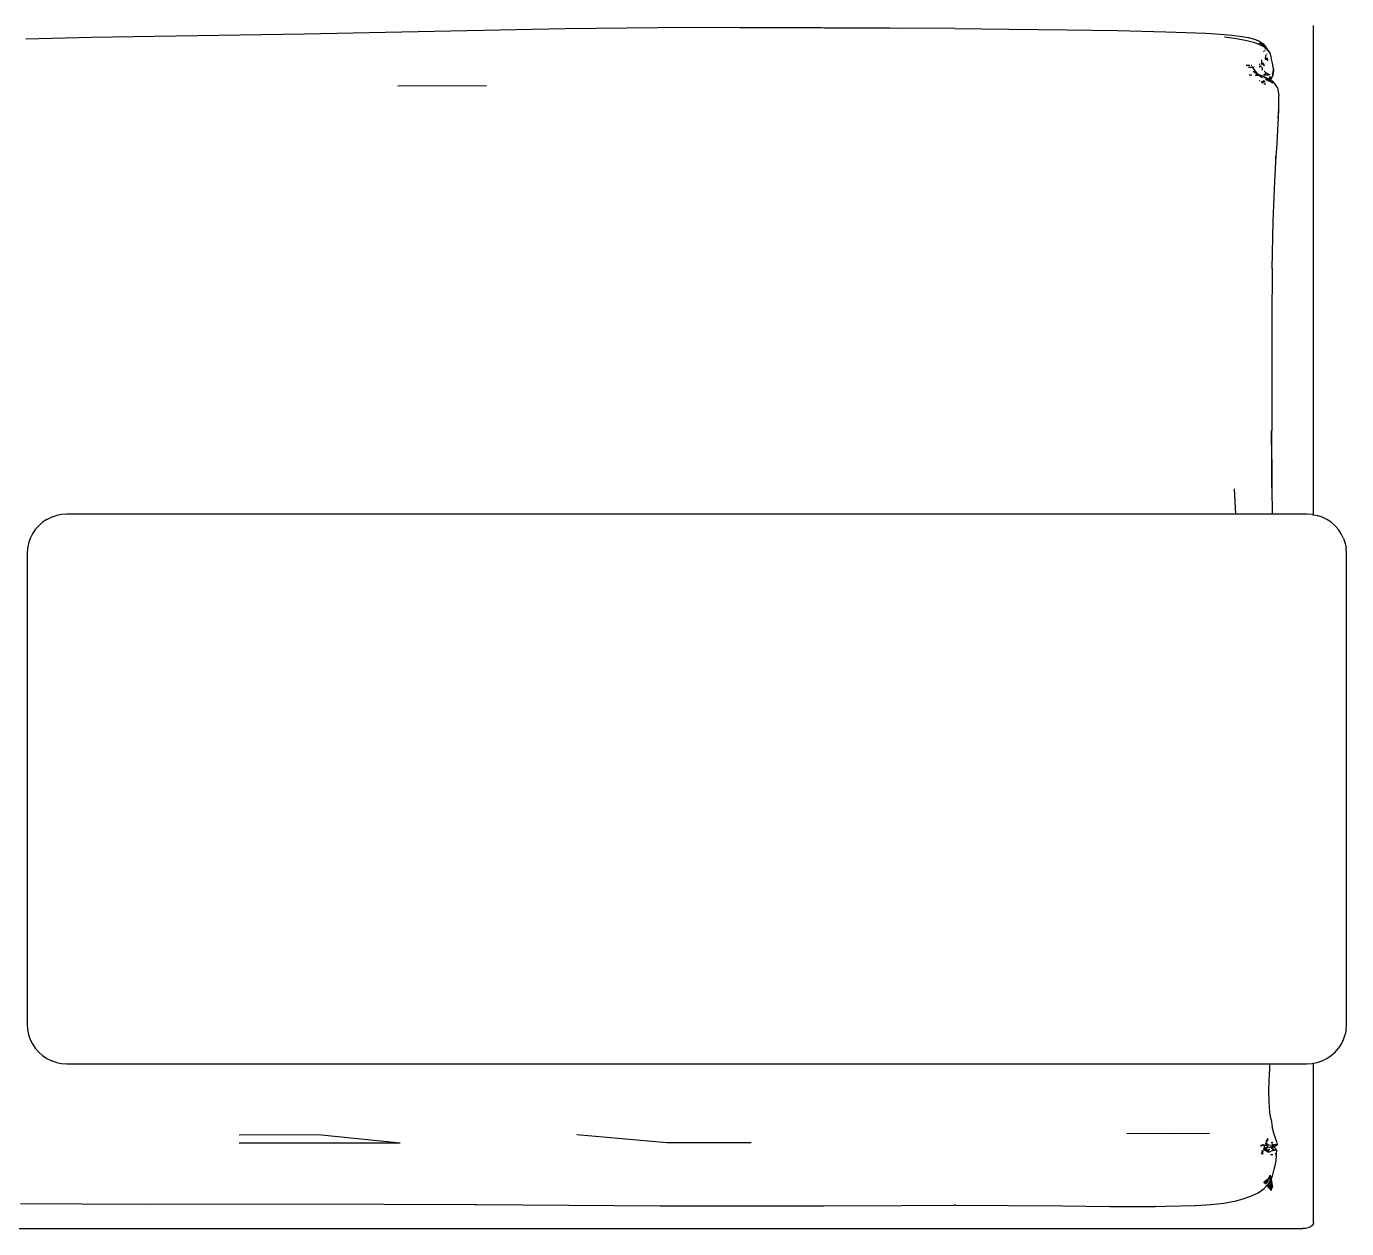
# Model space of a CAD drawing. Header units: millimetres. Extents: x -41292 to 298682, y -22072 to 33155.
# Drawn here: x 26214 to 27415, y -13139 to -12046 of the extents above; entities that cross this region are included whole.
import ezdxf

# ---------------------------------------------------------------- set-up
doc = ezdxf.new("R2010")
doc.units = ezdxf.units.MM

# ---------------------------------------------------------------- blocks, each defined once
blk = doc.blocks.new('rmfnasesx')
for p, q in [((53736.4, 3456.9), (53793.9, 3458)), ((53793.9, 3458), (53930.2, 3460.1)), ((53930.2, 3460.1), (54003.8, 3461.4)), ((54003.8, 3461.4), (54167.3, 3464.8)), ((54167.3, 3464.8), (54251.3, 3465.9)), ((54251.3, 3465.9), (54328.4, 3466.1)), ((54326.2, 3465.8), (54399.9, 3465.7)), ((54328.4, 3466.1), (54399.9, 3465.7)), ((54399.9, 3465.7), (54400.5, 3465.7)), ((54400.5, 3465.7), (54403.2, 3465.6)), ((54403.2, 3465.6), (54403.4, 3465.6)), ((54403.4, 3465.6), (54475, 3465.1)), ((54521.8, 3464.8), (54403.4, 3465.6)), ((54521.8, 3464.8), (54571.2, 3464.4)), ((54571.2, 3464.4), (54623.8, 3463.7)), ((54623.8, 3463.7), (54669.7, 3463)), ((54669.7, 3463), (54713.6, 3461.9)), ((54713.6, 3461.9), (54749.9, 3460.6)), ((54749.9, 3460.6), (54762.9, 3459.8)), ((54762.9, 3459.8), (54773.7, 3458.9)), ((54773.7, 3458.9), (54782.8, 3457.7)), ((54847.9, 3022.5), (54847.9, 3467.5)), ((53676.7, 3455.4), (53736.4, 3456.9)), ((54766.8, 3457.3), (54777.9, 3455.8)), ((54777.9, 3455.8), (54787.2, 3454)), ((54782.8, 3457.7), (54788.7, 3456.6)), ((54787.2, 3454), (54793.4, 3452.3)), ((54788.7, 3456.6), (54793.9, 3455.3)), ((54793.4, 3452.3), (54798.8, 3450.3)), ((54793.9, 3455.3), (54798.1, 3453.6)), ((54799.5, 3450.8), (54798, 3450.8)), ((54798.1, 3453.6), (54802.1, 3450.9)), ((54800.5, 3450.9), (54798.1, 3453.6)), ((54798.8, 3450.3), (54803, 3448.1)), ((54802.1, 3450.9), (54800.5, 3450.9)), ((54803, 3448.1), (54800.5, 3450.9)), ((54802.1, 3450.9), (54804.8, 3447.7)), ((54804.5, 3447.7), (54802.1, 3450.9)), ((54802.1, 3450.9), (54804.3, 3447.8)), ((54803, 3448.1), (54803.3, 3447.9)), ((54803.3, 3447.9), (54803, 3447.9)), ((54804.3, 3447.8), (54803.3, 3447.9)), ((54803.3, 3447.9), (54805.6, 3445.8)), ((54804.3, 3447.8), (54805.6, 3445.8)), ((54804.5, 3447.7), (54804.3, 3447.8)), ((54805.9, 3445.8), (54804.5, 3447.7)), ((54804.8, 3447.7), (54804.5, 3447.7)), ((54805.9, 3445.8), (54804.8, 3447.7)), ((54805.6, 3445.8), (54806.9, 3443.8)), ((54805.6, 3445.8), (54806.2, 3445.2)), ((54806.5, 3445), (54805.9, 3445.8)), ((54806.2, 3445.2), (54805.9, 3445.8)), ((54800.5, 3436.4), (54800.5, 3434.2)), ((54800.5, 3434.2), (54800.6, 3432.5)), ((54802.9, 3444.1), (54802.5, 3443.6)), ((54803.4, 3445.5), (54803.7, 3445.1)), ((54803.7, 3445.1), (54803.5, 3444.7)), ((54804.2, 3440.2), (54803.8, 3437)), ((54804.5, 3437.9), (54803.8, 3437)), ((54804.8, 3440.7), (54804.2, 3440.2)), ((54804.5, 3437.9), (54804.3, 3436.4)), ((54804.5, 3437.9), (54804.3, 3436.4)), ((54805.8, 3438.1), (54804.7, 3436.2)), ((54805.6, 3441.6), (54805.5, 3441.5)), ((54805.8, 3438.1), (54805.9, 3435.3)), ((54806.7, 3444.6), (54806.2, 3445.2)), ((54806.2, 3445.2), (54806.5, 3445)), ((54806.5, 3445), (54808.3, 3441.7)), ((54808.3, 3441.7), (54809.3, 3438.1)), ((54810.5, 3433.4), (54809.3, 3438.1)), ((54789, 3431.2), (54786.7, 3431.2)), ((54787.2, 3430.9), (54787.1, 3430.9)), ((54789.9, 3431.1), (54787.2, 3430.9)), ((54791.6, 3429.5), (54788.6, 3429.6)), ((54789.6, 3431.2), (54789, 3431.2)), ((54791.4, 3429.4), (54789.1, 3429.2)), ((54791.9, 3422.4), (54789.3, 3422.4)), ((54791.9, 3431.3), (54791.1, 3431.3)), ((54791.9, 3431.2), (54791.2, 3431.2)), ((54792.1, 3429.5), (54791.4, 3429.4)), ((54792.1, 3429.5), (54791.6, 3429.5)), ((54792.5, 3429.5), (54791.9, 3430.4)), ((54792.8, 3429.5), (54792.5, 3429.5)), ((54792.5, 3429.5), (54796.6, 3423.7)), ((54793.7, 3429.7), (54792.8, 3429.5)), ((54793.9, 3429.6), (54792.8, 3429.5)), ((54793.1, 3425.9), (54796.6, 3423.7)), ((54793.1, 3425.9), (54798.2, 3422.4)), ((54794.9, 3422.4), (54798.2, 3422.4)), ((54796.6, 3423.7), (54800, 3422.4)), ((54798.2, 3422.4), (54800, 3422.4)), ((54798.2, 3422.4), (54801.5, 3420.2)), ((54799.1, 3432.2), (54798.4, 3432)), ((54799.7, 3430.7), (54798.4, 3430.4)), ((54799.7, 3430.7), (54798.4, 3430.1)), ((54800.7, 3430), (54798.5, 3429.8)), ((54800.1, 3430.8), (54799.7, 3430.7)), ((54800.2, 3430.7), (54799.7, 3430.7)), ((54800, 3422.4), (54802.1, 3421.6)), ((54800.6, 3432.5), (54800.1, 3432.4)), ((54801.9, 3432.9), (54800.6, 3432.5)), ((54800.6, 3432.5), (54800.7, 3432.2)), ((54800.9, 3429.8), (54801.1, 3427.5)), ((54801.1, 3427.5), (54801, 3426.6)), ((54801.8, 3432.2), (54801.5, 3431.7)), ((54801.8, 3432.2), (54801.7, 3431.6)), ((54802.3, 3432.9), (54801.8, 3432.2)), ((54801.9, 3432.9), (54801.8, 3432.2)), ((54802.1, 3433.6), (54801.9, 3432.9)), ((54802.3, 3432.9), (54801.9, 3432.9)), ((54803, 3432), (54801.9, 3431.5)), ((54802.4, 3433), (54802.3, 3432.9)), ((54802.5, 3432.8), (54802.3, 3432.9)), ((54802.5, 3432.9), (54802.3, 3432.9)), ((54803.2, 3431.6), (54802.3, 3431.3)), ((54806.8, 3422.4), (54802.5, 3422.4)), ((54802.7, 3431.2), (54803.2, 3431.6)), ((54803.5, 3422.6), (54802.7, 3422.6)), ((54803.7, 3425.8), (54803.1, 3425.7)), ((54803.8, 3424.8), (54803.5, 3422.6)), ((54803.9, 3422.6), (54803.5, 3422.6)), ((54803.9, 3425.5), (54803.9, 3425.3)), ((54804.3, 3425.1), (54803.9, 3422.6)), ((54806.8, 3422.4), (54803.9, 3422.6)), ((54804, 3425.3), (54804.3, 3425.1)), ((54804.3, 3425.1), (54806.9, 3423.4)), ((54806.9, 3423.4), (54806.8, 3422.4)), ((54806.9, 3423.4), (54808.1, 3422.7)), ((54811.1, 3424.9), (54810, 3423.2)), ((54811.5, 3428.3), (54810.5, 3433.4)), ((54811.1, 3424.9), (54810.7, 3421.4)), ((54810.7, 3421.4), (54811.2, 3423.8)), ((54811.1, 3423.3), (54810.7, 3421.4)), ((54811.5, 3428.3), (54811.1, 3424.9)), ((54811.3, 3425.1), (54811.1, 3424.9)), ((54811.1, 3423.3), (54811.2, 3423.8)), ((54811.2, 3423.8), (54811.5, 3425.6)), ((54811.2, 3423.8), (54811.3, 3425.1)), ((54811.3, 3425.1), (54811.5, 3428.3)), ((54811.5, 3425.6), (54811.3, 3425.1)), ((54811.5, 3428.3), (54811.5, 3425.6)), ((54015, 3412.7), (54095.7, 3413)), ((54799.1, 3417.3), (54798.5, 3416.9)), ((54800.2, 3415.9), (54800.5, 3416.2)), ((54800.5, 3416.2), (54801.8, 3416.9)), ((54800.5, 3416.2), (54801.8, 3416.3)), ((54801.2, 3415.5), (54800.8, 3415.4)), ((54801, 3415.3), (54801.2, 3415.5)), ((54801.1, 3415.4), (54801, 3415.3)), ((54802.5, 3415.8), (54801.1, 3415.4)), ((54801.2, 3415.5), (54801.8, 3416.3)), ((54802.4, 3415.9), (54801.2, 3415.5)), ((54802, 3416.8), (54801.5, 3416.5)), ((54802.4, 3416.8), (54801.5, 3416.5)), ((54801.5, 3416.5), (54801.8, 3416.3)), ((54801.9, 3416.9), (54801.8, 3416.9)), ((54801.8, 3416.3), (54802.4, 3415.9)), ((54802.1, 3421.6), (54805, 3419.5)), ((54802.1, 3421.6), (54807.4, 3418.7)), ((54802.4, 3415.9), (54802.5, 3415.8)), ((54803.8, 3416.3), (54802.5, 3415.9)), ((54802.5, 3415.8), (54802.5, 3415.9)), ((54802.6, 3417.2), (54803.1, 3417.5)), ((54803.1, 3417.5), (54802.6, 3417.2)), ((54803.1, 3417.4), (54802.6, 3417.2)), ((54803.9, 3414.3), (54802.7, 3414.2)), ((54803.3, 3417.1), (54803, 3417)), ((54803.7, 3416.3), (54803.1, 3416.1)), ((54804.6, 3414.3), (54803.9, 3414.3)), ((54805.7, 3419), (54804.4, 3418.3)), ((54804.6, 3418.2), (54805.6, 3418.7)), ((54804.9, 3418.2), (54804.7, 3418.1)), ((54804.9, 3418.2), (54804.7, 3418.1)), ((54806, 3418.7), (54804.9, 3418.2)), ((54805.6, 3418.7), (54804.9, 3418.2)), ((54805, 3419.5), (54805.7, 3419)), ((54806.9, 3418), (54805.4, 3417.6)), ((54805.9, 3418.8), (54805.6, 3418.7)), ((54805.7, 3419), (54805.9, 3418.8)), ((54805.9, 3418.8), (54806, 3418.7)), ((54806, 3418.7), (54806.9, 3418)), ((54806.2, 3417.1), (54806.8, 3417.4)), ((54806.2, 3417.1), (54806.8, 3417.3)), ((54806.8, 3417.4), (54807.2, 3417.8)), ((54807.5, 3417.6), (54806.8, 3417.3)), ((54806.8, 3417.4), (54807.5, 3417.6)), ((54806.8, 3417.3), (54806.8, 3417.4)), ((54806.9, 3418), (54807.4, 3418.7)), ((54806.9, 3418), (54807.2, 3417.8)), ((54807.8, 3419.6), (54807.2, 3419.3)), ((54807.8, 3419.6), (54807.2, 3419.3)), ((54807.2, 3417.8), (54807.5, 3418.4)), ((54807.2, 3417.8), (54807.5, 3417.6)), ((54808.6, 3420.8), (54807.4, 3420.1)), ((54807.4, 3418.7), (54807.8, 3419.6)), ((54807.4, 3418.7), (54808.7, 3418)), ((54808.7, 3418), (54807.5, 3417.6)), ((54807.5, 3417.6), (54807.5, 3417.6)), ((54807.5, 3417.6), (54810.6, 3415.3)), ((54807.8, 3418.8), (54808.5, 3419.9)), ((54807.9, 3419.6), (54807.8, 3419.6)), ((54807.9, 3419.6), (54808.6, 3420.8)), ((54808.5, 3419.9), (54807.9, 3419.6)), ((54808.6, 3420.8), (54809.4, 3419.3)), ((54809.1, 3418.2), (54808.7, 3418)), ((54808.7, 3418), (54810.2, 3417.2)), ((54809.1, 3418.2), (54810.7, 3421.4)), ((54809.4, 3419.3), (54809.1, 3418.2)), ((54810.2, 3417.2), (54813, 3414)), ((54810.6, 3415.3), (54810.5, 3415.2)), ((54815.1, 3411.1), (54813, 3414)), ((54815.1, 3411.1), (54816.4, 3403.7)), ((54816.2, 3394.4), (54816.4, 3403.7)), ((54815.8, 3383.4), (54816.2, 3391.6)), ((54815.9, 3383.5), (54816.2, 3391.6)), ((54816.3, 3394.1), (54816.2, 3394.4)), ((54816.2, 3391.6), (54816.3, 3394.1)), ((54815.4, 3372.7), (54815.9, 3383.5)), ((54814.7, 3359.9), (54815.4, 3372.7)), ((54813.8, 3348.5), (54814.7, 3359.9)), ((54813.2, 3337.5), (54813.5, 3344)), ((54813.5, 3344), (54813.7, 3348.6)), ((54813.5, 3344), (54813.8, 3348.5)), ((54811.3, 3289.5), (54812.6, 3326)), ((54812.6, 3326), (54813.2, 3337.5)), ((54810.4, 3246.5), (54811.3, 3289.5)), ((54810.4, 3246.5), (54810.1, 3199.9)), ((54810.1, 3199.9), (54810.1, 3099.1)), ((54809.7, 3098.9), (54809.9, 3047.3)), ((54810, 3072.2), (54809.7, 3098.9)), ((54810, 3072.2), (54810.1, 3099.1)), ((54809.9, 3047.3), (54810, 3072.2)), ((54810.2, 3047.2), (54810, 3072.2)), ((54777.3, 3023), (54775.9, 3046.1)), ((54810.5, 3023), (54810.2, 3047.2)), ((53688.5, 3012.5), (53692, 3015.6)), ((53695.9, 3018.2), (53692, 3015.6)), ((53695.9, 3018.2), (53700.1, 3020.3)), ((53700.1, 3020.3), (53704.6, 3021.8)), ((53709.2, 3022.7), (53704.6, 3021.8)), ((53713.9, 3023), (53709.2, 3022.7)), ((54777.3, 3023), (53713.9, 3023)), ((54810.5, 3023), (54777.3, 3023)), ((54842, 3023), (54810.5, 3023)), ((54846.7, 3022.7), (54842, 3023)), ((54846.7, 3022.7), (54847.9, 3022.5)), ((54847.9, 3022.5), (54851.3, 3021.8)), ((54855.8, 3020.3), (54851.3, 3021.8)), ((54860, 3018.2), (54855.8, 3020.3)), ((54863.9, 3015.6), (54860, 3018.2)), ((54867.4, 3012.5), (54863.9, 3015.6)), ((53682.8, 3005.1), (53680.7, 3000.9)), ((53685.4, 3009), (53682.8, 3005.1)), ((53688.5, 3012.5), (53685.4, 3009)), ((54870.5, 3009), (54867.4, 3012.5)), ((54873.1, 3005.1), (54870.5, 3009)), ((54875.2, 3000.9), (54873.1, 3005.1)), ((53678.3, 2991.8), (53677.9, 2987.1)), ((53679.2, 2996.4), (53678.3, 2991.8)), ((53680.7, 3000.9), (53679.2, 2996.4)), ((54875.2, 3000.9), (54876.7, 2996.4)), ((54876.7, 2996.4), (54877.6, 2991.8)), ((54877.9, 2987.1), (54877.6, 2991.8)), ((53677.9, 2987.1), (53677.9, 2558.9)), ((54877.9, 2558.9), (54877.9, 2987.1)), ((53677.9, 2558.9), (53678.3, 2554.2)), ((54877.6, 2554.2), (54877.9, 2558.9)), ((53678.3, 2554.2), (53679.2, 2549.6)), ((53679.2, 2549.6), (53680.7, 2545.2)), ((54875.2, 2545.2), (54876.7, 2549.6)), ((54877.6, 2554.2), (54876.7, 2549.6)), ((53680.7, 2545.2), (53682.8, 2541)), ((53682.8, 2541), (53685.4, 2537.1)), ((53685.4, 2537.1), (53688.5, 2533.5)), ((53688.5, 2533.5), (53692, 2530.4)), ((54863.9, 2530.4), (54867.4, 2533.5)), ((54867.4, 2533.5), (54870.5, 2537.1)), ((54873.1, 2541), (54870.5, 2537.1)), ((54875.2, 2545.2), (54873.1, 2541)), ((53692, 2530.4), (53695.9, 2527.8)), ((53695.9, 2527.8), (53700.1, 2525.7)), ((53704.6, 2524.2), (53700.1, 2525.7)), ((53704.6, 2524.2), (53709.2, 2523.3)), ((53709.2, 2523.3), (53713.9, 2523)), ((53713.9, 2523), (54808.1, 2523)), ((54808, 2518.3), (54808.1, 2523)), ((54808.1, 2523), (54842, 2523)), ((54842, 2523), (54846.7, 2523.3)), ((54846.7, 2523.3), (54847.9, 2523.6)), ((54847.9, 2523.6), (54851.3, 2524.2)), ((54847.9, 2378.5), (54847.9, 2523.6)), ((54851.3, 2524.2), (54855.8, 2525.7)), ((54855.8, 2525.7), (54860, 2527.8)), ((54860, 2527.8), (54863.9, 2530.4)), ((54807.6, 2507.8), (54808, 2518.3)), ((54807.3, 2497.9), (54807.6, 2507.8)), ((54807.4, 2488.2), (54807.3, 2497.9)), ((54808.2, 2478.5), (54807.4, 2488.2)), ((54809.2, 2472.2), (54808.2, 2478.5)), ((54809.2, 2472.2), (54810.4, 2465.5)), ((54811.9, 2459.8), (54810.4, 2465.5)), ((53870.7, 2450.9), (54017.3, 2451)), ((53870.8, 2458.3), (53942.8, 2458.6)), ((53942.8, 2458.6), (54017.3, 2451)), ((54177.9, 2458.5), (54259.8, 2451.3)), ((54259.8, 2451.3), (54336.3, 2451.5)), ((54678.2, 2459.7), (54717, 2459.5)), ((54717, 2459.5), (54753.4, 2459.7)), ((54799.9, 2448.5), (54802.2, 2449.4)), ((54804.7, 2449.7), (54803.9, 2449.5)), ((54804.1, 2450), (54804.6, 2450.2)), ((54804.3, 2451), (54804.6, 2450.2)), ((54805.4, 2451.2), (54804.4, 2451.3)), ((54804.6, 2451.9), (54804.7, 2452.2)), ((54804.6, 2450.2), (54805.8, 2450.7)), ((54804.6, 2450.2), (54804.7, 2449.7)), ((54806.3, 2450), (54804.7, 2449.7)), ((54804.7, 2449.7), (54804.9, 2449.1)), ((54804.8, 2452.2), (54806.3, 2454.9)), ((54806.3, 2454.9), (54805.7, 2452.4)), ((54806.2, 2448.7), (54806.6, 2449.7)), ((54810.8, 2451.2), (54809.4, 2451.1)), ((54810.8, 2451.1), (54809.6, 2450.8)), ((54810.4, 2449.8), (54815.1, 2449.4)), ((54810.4, 2449.8), (54810.9, 2448.9)), ((54815.1, 2449.4), (54811.4, 2448.9)), ((54811.7, 2447.3), (54815.1, 2449.4)), ((54813.4, 2455.2), (54811.9, 2459.8)), ((54814.5, 2451.9), (54813.4, 2455.2)), ((54815.1, 2449.4), (54814.5, 2451.9)), ((54802.6, 2449.2), (54799.9, 2448.5)), ((54803.3, 2448.6), (54799.9, 2448.5)), ((54799.9, 2448.5), (54800.1, 2447.6)), ((54800.6, 2440.9), (54801.1, 2442.4)), ((54800.8, 2444.2), (54801.1, 2442.4)), ((54800.9, 2440.8), (54801.3, 2441.5)), ((54801.1, 2442.4), (54801.9, 2444.5)), ((54801.1, 2442.4), (54801.3, 2441.5)), ((54801.1, 2440.7), (54801.4, 2441.1)), ((54801.3, 2441.5), (54802.3, 2443.4)), ((54801.3, 2441.5), (54801.4, 2441.1)), ((54801.4, 2441.1), (54801.9, 2442)), ((54801.4, 2441.1), (54801.5, 2440.6)), ((54802.6, 2444.8), (54803.7, 2448.5)), ((54802.6, 2444.8), (54803.2, 2445.2)), ((54802.6, 2444.8), (54802.9, 2444.6)), ((54802.9, 2444.6), (54803.2, 2445.2)), ((54802.9, 2444.6), (54803.4, 2444.4)), ((54803.2, 2448.4), (54803.3, 2448.6)), ((54803.2, 2445.2), (54804.3, 2447.3)), ((54803.2, 2445.2), (54804.7, 2446.3)), ((54803.3, 2448.6), (54803.3, 2448.7)), ((54803.5, 2448.6), (54803.3, 2448.6)), ((54803.4, 2444.4), (54804.3, 2445.8)), ((54803.4, 2444.4), (54804.3, 2444)), ((54806.2, 2448.7), (54803.7, 2448.6)), ((54804.3, 2444), (54804.8, 2445.2)), ((54804.3, 2444), (54805.9, 2443.2)), ((54804.7, 2446.4), (54804.8, 2446.5)), ((54804.8, 2446.4), (54804.7, 2446.4)), ((54804.7, 2446.3), (54804.8, 2446.4)), ((54804.7, 2446.4), (54804.7, 2446.3)), ((54804.7, 2446.3), (54804.8, 2445.2)), ((54804.8, 2446.4), (54805.3, 2446.5)), ((54804.8, 2446.4), (54804.8, 2446.4)), ((54804.8, 2445.2), (54805.2, 2446.2)), ((54804.8, 2445.2), (54804.8, 2444.6)), ((54806.6, 2444.3), (54804.9, 2444.5)), ((54805.3, 2446.5), (54806.2, 2448.7)), ((54805.3, 2446.5), (54808.8, 2447.3)), ((54807.8, 2445.4), (54805.9, 2443.2)), ((54805.9, 2443.2), (54806.9, 2442.7)), ((54810.9, 2448.9), (54806.2, 2448.7)), ((54806.9, 2442.7), (54811.2, 2444.3)), ((54808.8, 2440.2), (54808.6, 2440.2)), ((54808.8, 2447.3), (54809.7, 2447.3)), ((54810.9, 2440.1), (54808.8, 2440.2)), ((54809.3, 2446.9), (54809.4, 2447)), ((54809.6, 2446.9), (54809.3, 2446.9)), ((54809.3, 2446.9), (54810.3, 2446.5)), ((54809.3, 2446.9), (54809.8, 2446.4)), ((54809.8, 2446.4), (54809.5, 2446.4)), ((54809.7, 2447.3), (54811.1, 2448.6)), ((54809.7, 2447.3), (54810.7, 2447.3)), ((54810.3, 2446.5), (54809.8, 2446.4)), ((54809.8, 2446.4), (54812.1, 2444.5)), ((54810.4, 2446.6), (54810.3, 2446.5)), ((54812.1, 2444.5), (54810.3, 2446.5)), ((54811.2, 2448.4), (54810.7, 2447.3)), ((54810.7, 2447.3), (54811.7, 2447.3)), ((54811.4, 2448.9), (54810.9, 2448.9)), ((54810.9, 2448.9), (54811.1, 2448.6)), ((54811.1, 2448.6), (54811.4, 2448.9)), ((54811.1, 2448.6), (54811.2, 2448.4)), ((54811.4, 2448.9), (54811.2, 2448.4)), ((54811.2, 2448.4), (54811.7, 2447.3)), ((54811.2, 2444.3), (54812.1, 2444.5)), ((54814.3, 2444.8), (54811.7, 2447.3)), ((54812.1, 2444.5), (54812.3, 2444.5)), ((54813.1, 2444.7), (54812.3, 2444.5)), ((54812.3, 2444.5), (54813.1, 2444.6)), ((54814.3, 2444.8), (54813.1, 2444.7)), ((54813.1, 2444.6), (54814.3, 2444.8)), ((54813.1, 2444.6), (54813.1, 2444.7)), ((54813.7, 2441.9), (54814, 2440.5)), ((54814, 2439.7), (54813.7, 2441.5)), ((54813.9, 2434.8), (54814.2, 2440)), ((54814.3, 2444.8), (54814, 2440.5)), ((54814, 2440.5), (54814, 2439.7)), ((54814, 2440.5), (54814.2, 2440)), ((54810.5, 2421.1), (54812.1, 2427)), ((54812.1, 2427), (54812.6, 2429.3)), ((54812.6, 2429.3), (54813.9, 2434.8)), ((54802.5, 2415.4), (54802.9, 2414.9)), ((54802.7, 2415.6), (54802.8, 2415.5)), ((54802.7, 2415.6), (54802.8, 2415.5)), ((54802.7, 2415.5), (54802.8, 2415.3)), ((54803.2, 2415), (54802.8, 2415.7)), ((54802.8, 2415.5), (54803.2, 2415)), ((54802.8, 2415.5), (54802.8, 2415.3)), ((54802.8, 2415.3), (54803.5, 2414.5)), ((54802.8, 2415.3), (54802.9, 2414.8)), ((54803.8, 2414.9), (54803.2, 2416)), ((54803.5, 2414.5), (54803.2, 2415)), ((54803.2, 2415), (54803.8, 2414.5)), ((54803.5, 2414.5), (54803.2, 2414.6)), ((54803.6, 2414.5), (54803.4, 2414.5)), ((54803.5, 2416.3), (54803.8, 2414.9)), ((54803.8, 2414.5), (54803.5, 2414.5)), ((54803.6, 2414.5), (54803.5, 2414.5)), ((54803.6, 2414.4), (54803.5, 2414.4)), ((54803.8, 2414.5), (54803.6, 2414.5)), ((54803.8, 2414.5), (54803.6, 2414.4)), ((54803.6, 2414.4), (54803.6, 2414.5)), ((54803.6, 2414.3), (54803.6, 2414.4)), ((54803.6, 2414.3), (54803.7, 2414.3)), ((54803.7, 2416.4), (54804, 2414.5)), ((54803.7, 2414.3), (54803.8, 2414.2)), ((54804.4, 2416.3), (54803.8, 2416.5)), ((54804, 2414.5), (54803.8, 2414.9)), ((54803.8, 2414.9), (54803.9, 2414.5)), ((54803.9, 2414.5), (54803.8, 2414.4)), ((54803.8, 2414.4), (54803.8, 2414.5)), ((54803.8, 2414.5), (54803.9, 2414.3)), ((54803.8, 2414.2), (54803.9, 2414.1)), ((54804, 2414.5), (54803.9, 2414.5)), ((54803.9, 2414.5), (54803.9, 2414.4)), ((54803.9, 2414.4), (54803.9, 2414.3)), ((54804, 2414.4), (54803.9, 2414.4)), ((54803.9, 2414.3), (54803.9, 2414.1)), ((54803.9, 2414.3), (54804, 2414.2)), ((54803.9, 2414.1), (54803.9, 2414.1)), ((54803.9, 2414.1), (54804, 2414.1)), ((54804, 2414.4), (54804, 2414.5)), ((54804, 2414.2), (54804, 2414.4)), ((54804.5, 2414.2), (54804, 2414.4)), ((54804, 2414.2), (54804.2, 2414)), ((54804, 2414.1), (54804, 2414.2)), ((54804, 2414.1), (54804.2, 2414)), ((54804.2, 2414), (54804.5, 2414.2)), ((54804.2, 2413.9), (54804.2, 2414)), ((54804.2, 2414), (54804.3, 2413.8)), ((54804.3, 2417), (54804.8, 2416)), ((54804.4, 2416.3), (54805.2, 2415.3)), ((54804.9, 2415.8), (54804.4, 2416.3)), ((54804.8, 2416), (54804.4, 2416.3)), ((54805.9, 2415.7), (54804.5, 2417.1)), ((54804.5, 2414.2), (54805.3, 2415.1)), ((54805.7, 2415.4), (54804.8, 2416)), ((54804.8, 2416), (54804.9, 2415.8)), ((54806, 2415.7), (54804.9, 2417.4)), ((54805.5, 2415.3), (54804.9, 2415.8)), ((54804.9, 2415.8), (54805.2, 2415.3)), ((54806.2, 2416.1), (54805.1, 2417.6)), ((54805.2, 2415.3), (54805.4, 2415.1)), ((54805.2, 2415.3), (54805.3, 2415.1)), ((54805.3, 2415.1), (54805.4, 2415.1)), ((54805.4, 2415.1), (54805.5, 2415.3)), ((54805.5, 2415.3), (54805.7, 2415.4)), ((54805.6, 2418.1), (54806.3, 2416.7)), ((54805.7, 2415.4), (54805.9, 2415.7)), ((54805.8, 2418.3), (54806.4, 2417)), ((54805.9, 2415.7), (54806, 2415.7)), ((54806, 2415.7), (54806.2, 2415.9)), ((54806.2, 2416.1), (54806.3, 2416.7)), ((54806.2, 2415.9), (54806.2, 2416.1)), ((54806.3, 2416), (54806.2, 2416.1)), ((54806.2, 2415.9), (54806.3, 2416)), ((54806.3, 2415.7), (54806.2, 2415.9)), ((54806.3, 2416.7), (54806.4, 2417)), ((54806.3, 2416.7), (54806.5, 2416.4)), ((54806.5, 2416.4), (54806.3, 2416.7)), ((54806.3, 2416), (54806.4, 2416.2)), ((54806.4, 2417), (54806.6, 2418.2)), ((54806.4, 2417), (54806.6, 2416.6)), ((54806.5, 2413.2), (54806.9, 2413.9)), ((54806.6, 2418.2), (54807, 2418.9)), ((54806.6, 2418.2), (54807.1, 2418.5)), ((54806.6, 2418.2), (54806.9, 2417.7)), ((54806.6, 2418.2), (54807.1, 2418.1)), ((54806.8, 2417.4), (54806.6, 2418.2)), ((54806.9, 2413.9), (54806.6, 2414.7)), ((54806.9, 2419.2), (54807, 2418.9)), ((54806.9, 2413.9), (54808.3, 2416)), ((54809.2, 2407.8), (54806.9, 2413.9)), ((54807, 2418.9), (54807.1, 2419.2)), ((54807, 2418.9), (54807.1, 2418.5)), ((54807.1, 2419.4), (54807.2, 2419.2)), ((54807.1, 2419.2), (54807.1, 2419.3)), ((54807.3, 2418.8), (54807.1, 2419.2)), ((54807.1, 2419.2), (54807.2, 2419.2)), ((54807.1, 2418.5), (54807.2, 2418.5)), ((54807.1, 2418.5), (54807.2, 2418.4)), ((54807.2, 2419.2), (54807.4, 2419.6)), ((54807.2, 2419.2), (54807.3, 2418.9)), ((54807.5, 2419.6), (54807.5, 2419.7)), ((54807.7, 2420.2), (54807.8, 2420.4)), ((54807.8, 2420.4), (54808.5, 2421.7)), ((54807.8, 2420.6), (54807.8, 2420.4)), ((54807.8, 2420.4), (54808.4, 2418.3)), ((54808.1, 2419), (54807.9, 2419.1)), ((54808, 2418.9), (54808.1, 2419)), ((54808.1, 2419), (54808.1, 2418.8)), ((54808.1, 2418.8), (54808.1, 2418.7)), ((54808.3, 2416.8), (54808.2, 2416.7)), ((54808.2, 2416.6), (54808.2, 2416.7)), ((54808.3, 2416.6), (54808.2, 2416.7)), ((54808.2, 2416.7), (54808.3, 2416.6)), ((54808.2, 2416.7), (54808.2, 2416.7)), ((54808.2, 2416.6), (54808.2, 2416.6)), ((54808.3, 2416), (54808.2, 2416.6)), ((54808.2, 2416.6), (54808.4, 2416.2)), ((54808.3, 2416.9), (54808.4, 2416.6)), ((54808.3, 2416.5), (54808.3, 2416.6)), ((54808.4, 2416.4), (54808.3, 2416.5)), ((54808.4, 2416.1), (54808.3, 2416.1)), ((54808.3, 2416.1), (54808.4, 2415.7)), ((54808.3, 2416), (54808.3, 2416.1)), ((54808.4, 2415.3), (54808.3, 2416)), ((54808.5, 2421.7), (54808.4, 2418.3)), ((54808.4, 2418.3), (54808.4, 2418.1)), ((54808.4, 2418.3), (54808.6, 2417.8)), ((54808.4, 2417), (54808.4, 2416.6)), ((54808.4, 2416.6), (54808.4, 2416.4)), ((54808.4, 2416.2), (54808.7, 2416.6)), ((54808.4, 2416.3), (54808.4, 2416.4)), ((54808.4, 2416.2), (54808.4, 2416.3)), ((54808.4, 2416.3), (54808.4, 2416.2)), ((54808.4, 2416.1), (54808.4, 2416.2)), ((54808.4, 2416.2), (54808.5, 2416.1)), ((54808.4, 2416.2), (54808.4, 2416.1)), ((54808.4, 2416.1), (54808.4, 2416.2)), ((54808.4, 2416.1), (54808.4, 2416.1)), ((54808.6, 2415.6), (54808.4, 2416.1)), ((54808.4, 2415.7), (54808.4, 2415.3)), ((54808.4, 2415.3), (54808.4, 2415.3)), ((54808.4, 2414.8), (54808.4, 2415.3)), ((54808.5, 2414), (54808.4, 2414.8)), ((54808.4, 2414.8), (54808.8, 2414.1)), ((54808.7, 2417.6), (54808.5, 2421.7)), ((54808.5, 2421.7), (54809.2, 2417.9)), ((54808.9, 2417), (54808.5, 2421.7)), ((54808.5, 2416.1), (54808.5, 2416)), ((54808.5, 2416), (54808.6, 2415.6)), ((54808.7, 2415.5), (54808.5, 2416)), ((54808.5, 2414), (54808.6, 2413.8)), ((54808.6, 2417.2), (54808.7, 2416.9)), ((54808.8, 2415.3), (54808.6, 2415.6)), ((54808.6, 2415.6), (54808.8, 2415)), ((54808.6, 2413.8), (54808.9, 2412.8)), ((54808.6, 2412.9), (54808.6, 2413.8)), ((54808.7, 2417.3), (54808.8, 2416.9)), ((54808.7, 2416.9), (54808.7, 2417.3)), ((54808.7, 2416.7), (54808.8, 2416.9)), ((54808.7, 2416.9), (54808.7, 2416.7)), ((54808.7, 2416.6), (54808.7, 2416.9)), ((54808.7, 2416.6), (54808.7, 2416.7)), ((54808.7, 2416.7), (54808.9, 2416.1)), ((54808.7, 2415.5), (54808.7, 2416.6)), ((54808.8, 2415.3), (54808.7, 2415.5)), ((54808.7, 2415.5), (54808.7, 2415.5)), ((54809, 2414.9), (54808.7, 2415.5)), ((54808.8, 2416.9), (54808.9, 2417)), ((54808.8, 2416.9), (54808.9, 2416.7)), ((54808.8, 2415), (54808.8, 2415.3)), ((54809.1, 2414.5), (54808.8, 2415.3)), ((54808.8, 2414.1), (54808.8, 2415)), ((54808.8, 2415), (54809.1, 2413.5)), ((54808.8, 2414.1), (54809.1, 2413.5)), ((54808.9, 2412.8), (54808.8, 2414.1)), ((54808.9, 2417), (54809.2, 2417.9)), ((54808.9, 2416.7), (54808.9, 2417)), ((54808.9, 2416.7), (54810.2, 2412.2)), ((54808.9, 2416.1), (54808.9, 2416.7)), ((54808.9, 2416.1), (54810.2, 2412.2)), ((54809, 2414.9), (54808.9, 2416.1)), ((54809, 2414.8), (54809, 2414.9)), ((54809.1, 2414.5), (54809, 2414.8)), ((54810.2, 2412.2), (54809, 2414.8)), ((54809.1, 2413.5), (54809.1, 2414.5)), ((54810, 2412.2), (54809.1, 2414.5)), ((54809.1, 2413.5), (54809.2, 2413.4)), ((54809.2, 2417.9), (54810.5, 2421.1)), ((54809.2, 2417.9), (54810.7, 2410.6)), ((54809.2, 2413.4), (54809.2, 2413.4)), ((54809.2, 2413.4), (54809.8, 2412.3)), ((54809.2, 2412.5), (54809.2, 2413.4)), ((54809.2, 2413.4), (54809.4, 2412.4)), ((54784.9, 2400.5), (54791.6, 2402.9)), ((54791.6, 2402.9), (54797.4, 2405.7)), ((54797.4, 2405.7), (54802.9, 2409.5)), ((54802.9, 2409.5), (54805.5, 2412.2)), ((54805, 2412.7), (54805.5, 2412.2)), ((54805.1, 2412.8), (54805.6, 2412.3)), ((54805.5, 2412.2), (54805.6, 2412.3)), ((54805.5, 2412.2), (54809.2, 2407.8)), ((54805.6, 2412.3), (54806.5, 2413.2)), ((54805.6, 2412.3), (54809.2, 2407.8)), ((54808.7, 2412.8), (54808.6, 2412.9)), ((54808.6, 2412.9), (54808.6, 2412.9)), ((54808.7, 2412.8), (54808.6, 2412.9)), ((54808.7, 2412.8), (54808.6, 2412.8)), ((54808.7, 2412.7), (54808.6, 2412.8)), ((54808.6, 2412.8), (54808.7, 2412.8)), ((54808.7, 2412.8), (54808.7, 2412.8)), ((54808.7, 2412.7), (54808.7, 2412.8)), ((54808.7, 2412.8), (54808.8, 2412.7)), ((54808.7, 2412.8), (54810.7, 2410.6)), ((54808.7, 2412.7), (54808.7, 2412.7)), ((54808.7, 2412.6), (54808.7, 2412.7)), ((54808.8, 2412.7), (54808.7, 2412.7)), ((54808.7, 2412.6), (54808.7, 2412.6)), ((54808.7, 2412.5), (54808.7, 2412.6)), ((54808.7, 2412.6), (54808.9, 2412.4)), ((54808.7, 2412.6), (54808.7, 2412.6)), ((54808.7, 2412.4), (54808.7, 2412.5)), ((54808.7, 2412.5), (54808.8, 2412.4)), ((54808.8, 2412.3), (54808.7, 2412.4)), ((54808.7, 2412.3), (54808.7, 2412.4)), ((54808.7, 2412.3), (54808.7, 2412.3)), ((54808.7, 2412.3), (54808.8, 2412.2)), ((54808.7, 2412.2), (54808.7, 2412.3)), ((54808.9, 2411.9), (54808.7, 2412.3)), ((54808.7, 2412.3), (54808.8, 2412.3)), ((54808.7, 2412.2), (54808.9, 2411.9)), ((54808.8, 2411.3), (54808.7, 2412.2)), ((54808.8, 2412.6), (54808.8, 2412.7)), ((54808.9, 2412.6), (54808.8, 2412.7)), ((54808.9, 2412.5), (54808.8, 2412.6)), ((54808.9, 2412.4), (54808.8, 2412.6)), ((54808.8, 2412.3), (54808.8, 2412.4)), ((54808.8, 2412.4), (54808.9, 2412.4)), ((54808.9, 2412.4), (54808.8, 2412.4)), ((54808.9, 2412.3), (54808.8, 2412.3)), ((54808.8, 2412.2), (54808.8, 2412.3)), ((54808.9, 2412.1), (54808.8, 2412.2)), ((54808.8, 2411.3), (54808.9, 2411.3)), ((54808.8, 2411.3), (54808.8, 2411.3)), ((54808.8, 2411), (54808.8, 2411.3)), ((54808.9, 2410.6), (54808.8, 2411)), ((54808.9, 2412.8), (54808.9, 2412.6)), ((54808.9, 2412.6), (54808.9, 2412.5)), ((54808.9, 2412.6), (54809.2, 2412.5)), ((54808.9, 2412.4), (54808.9, 2412.5)), ((54809, 2412.4), (54808.9, 2412.5)), ((54808.9, 2412.4), (54808.9, 2412.4)), ((54808.9, 2412.4), (54808.9, 2412.4)), ((54808.9, 2412.4), (54808.9, 2412.3)), ((54809, 2412.2), (54808.9, 2412.3)), ((54808.9, 2412.3), (54808.9, 2412.3)), ((54808.9, 2412.3), (54809, 2412.3)), ((54808.9, 2412.1), (54808.9, 2412.1)), ((54808.9, 2412.1), (54809.1, 2411.9)), ((54809.3, 2411.2), (54808.9, 2412.1)), ((54808.9, 2411.9), (54808.9, 2412.1)), ((54808.9, 2411.9), (54809.3, 2411.2)), ((54808.9, 2411.3), (54808.9, 2411.9)), ((54808.9, 2411.3), (54809.3, 2411.1)), ((54809, 2409.6), (54808.9, 2411.3)), ((54808.9, 2410.5), (54808.9, 2410.6)), ((54809, 2409.6), (54808.9, 2410.5)), ((54809.2, 2412.2), (54809, 2412.4)), ((54809, 2412.4), (54809, 2412.3)), ((54809, 2412.3), (54809, 2412.2)), ((54809, 2412.3), (54809, 2412.3)), ((54809.1, 2412.2), (54809, 2412.2)), ((54809, 2412.2), (54809, 2412.2)), ((54809, 2409.3), (54809.9, 2410)), ((54810, 2409.9), (54809, 2409.3)), ((54809, 2409.3), (54809, 2409.6)), ((54809.2, 2407.8), (54809, 2409.3)), ((54809.1, 2412.2), (54809.1, 2412.2)), ((54809.1, 2412.2), (54809.2, 2412.2)), ((54809.1, 2412.2), (54809.1, 2411.9)), ((54809.3, 2412), (54809.1, 2412.2)), ((54809.1, 2411.9), (54809.3, 2411.5)), ((54809.1, 2411.9), (54809.3, 2411.8)), ((54809.4, 2412.4), (54809.2, 2412.5)), ((54809.3, 2412.2), (54809.2, 2412.5)), ((54809.2, 2412.2), (54809.3, 2412.2)), ((54809.2, 2407.8), (54810, 2409.9)), ((54809.3, 2412.2), (54809.5, 2412.1)), ((54809.3, 2412.1), (54809.3, 2412.2)), ((54809.5, 2411.8), (54809.3, 2412.1)), ((54809.3, 2412), (54809.3, 2412.1)), ((54809.3, 2412), (54809.3, 2412)), ((54809.6, 2411.7), (54809.3, 2412)), ((54809.3, 2411.8), (54809.3, 2412)), ((54809.3, 2411.8), (54809.6, 2411.5)), ((54809.3, 2411.5), (54809.3, 2411.8)), ((54809.3, 2411.5), (54809.5, 2411)), ((54809.3, 2411.2), (54809.3, 2411.5)), ((54809.3, 2411.2), (54809.3, 2411.1)), ((54809.3, 2411.1), (54809.9, 2410)), ((54809.3, 2411.1), (54809.5, 2411)), ((54809.8, 2412.3), (54809.4, 2412.4)), ((54809.4, 2412.4), (54809.5, 2412.1)), ((54809.5, 2412.1), (54809.9, 2412.1)), ((54809.5, 2412.1), (54809.5, 2411.8)), ((54809.6, 2411.7), (54809.5, 2411.8)), ((54809.5, 2411), (54809.7, 2410.9)), ((54809.5, 2411), (54809.9, 2410)), ((54810.7, 2410.6), (54809.6, 2411.7)), ((54809.6, 2411.7), (54809.6, 2411.7)), ((54809.6, 2411.7), (54809.6, 2411.5)), ((54809.6, 2411.5), (54810.7, 2410.6)), ((54809.6, 2411.5), (54809.7, 2410.9)), ((54809.7, 2410.9), (54810.7, 2410.6)), ((54809.7, 2410.9), (54809.9, 2410)), ((54809.8, 2412.3), (54809.9, 2412.1)), ((54810, 2412.2), (54809.8, 2412.3)), ((54809.9, 2412.1), (54810.1, 2412.1)), ((54809.9, 2412.1), (54810.7, 2410.6)), ((54809.9, 2410), (54810.7, 2410.6)), ((54809.9, 2410), (54810, 2409.9)), ((54810.2, 2412.1), (54810, 2412.2)), ((54810.1, 2412.1), (54810, 2412.2)), ((54810.1, 2412.1), (54810.2, 2412.1)), ((54810.7, 2410.6), (54810.1, 2412.1)), ((54810.2, 2412.2), (54810.2, 2412.1)), ((54810.2, 2412.1), (54810.7, 2410.6)), ((53671.9, 2395.9), (53727.8, 2395.4)), ((53727.8, 2395.4), (53785.8, 2395.2)), ((53785.8, 2395.2), (53926.6, 2395.4)), ((53926.6, 2395.4), (54002.6, 2395.3)), ((54002.6, 2395.3), (54084.9, 2394.8)), ((54084.9, 2394.8), (54087.1, 2394.9)), ((54087.1, 2394.9), (54170.3, 2394.2)), ((54170.3, 2394.2), (54253.6, 2393.8)), ((54253.6, 2393.8), (54329.4, 2393.6)), ((54329.4, 2393.6), (54402.4, 2393.7)), ((54402.4, 2393.7), (54473.4, 2394)), ((54473.4, 2394), (54521.2, 2394.3)), ((54522, 2394.3), (54521.2, 2394.3)), ((54522.6, 2394.3), (54522, 2394.3)), ((54522.6, 2394.3), (54570.1, 2394.1)), ((54570.1, 2394.1), (54619.8, 2393.7)), ((54619.8, 2393.7), (54662.7, 2393.2)), ((54662.1, 2393.4), (54703.8, 2393.1)), ((54662.7, 2393.2), (54703.8, 2393.1)), ((54704.3, 2393.1), (54703.8, 2393.1)), ((54704.3, 2393.1), (54713.3, 2393.3)), ((54713.3, 2393.3), (54740.5, 2393.9)), ((54739.9, 2393.9), (54740.3, 2393.9)), ((54740.5, 2393.9), (54754.9, 2394.9)), ((54754.9, 2394.9), (54766.4, 2396.3)), ((54766.4, 2396.3), (54777.4, 2398.4)), ((54777.4, 2398.4), (54784.9, 2400.5)), ((54847.9, 2378.5), (54847.6, 2377.1)), ((52817.7, 2373), (54838.2, 2373)), ((54840.7, 2373.2), (54838.2, 2373)), ((54843.1, 2373.7), (54840.7, 2373.2)), ((54845.1, 2374.6), (54843.1, 2373.7)), ((54846.6, 2375.8), (54845.1, 2374.6)), ((54847.6, 2377.1), (54846.6, 2375.8))]:
    blk.add_line(p, q)

msp = doc.modelspace()

# ---------------------------------------------------------------- block references
msp.add_blockref('rmfnasesx', (-27463.27, -15512.43))

doc.saveas('drawing.dxf')
